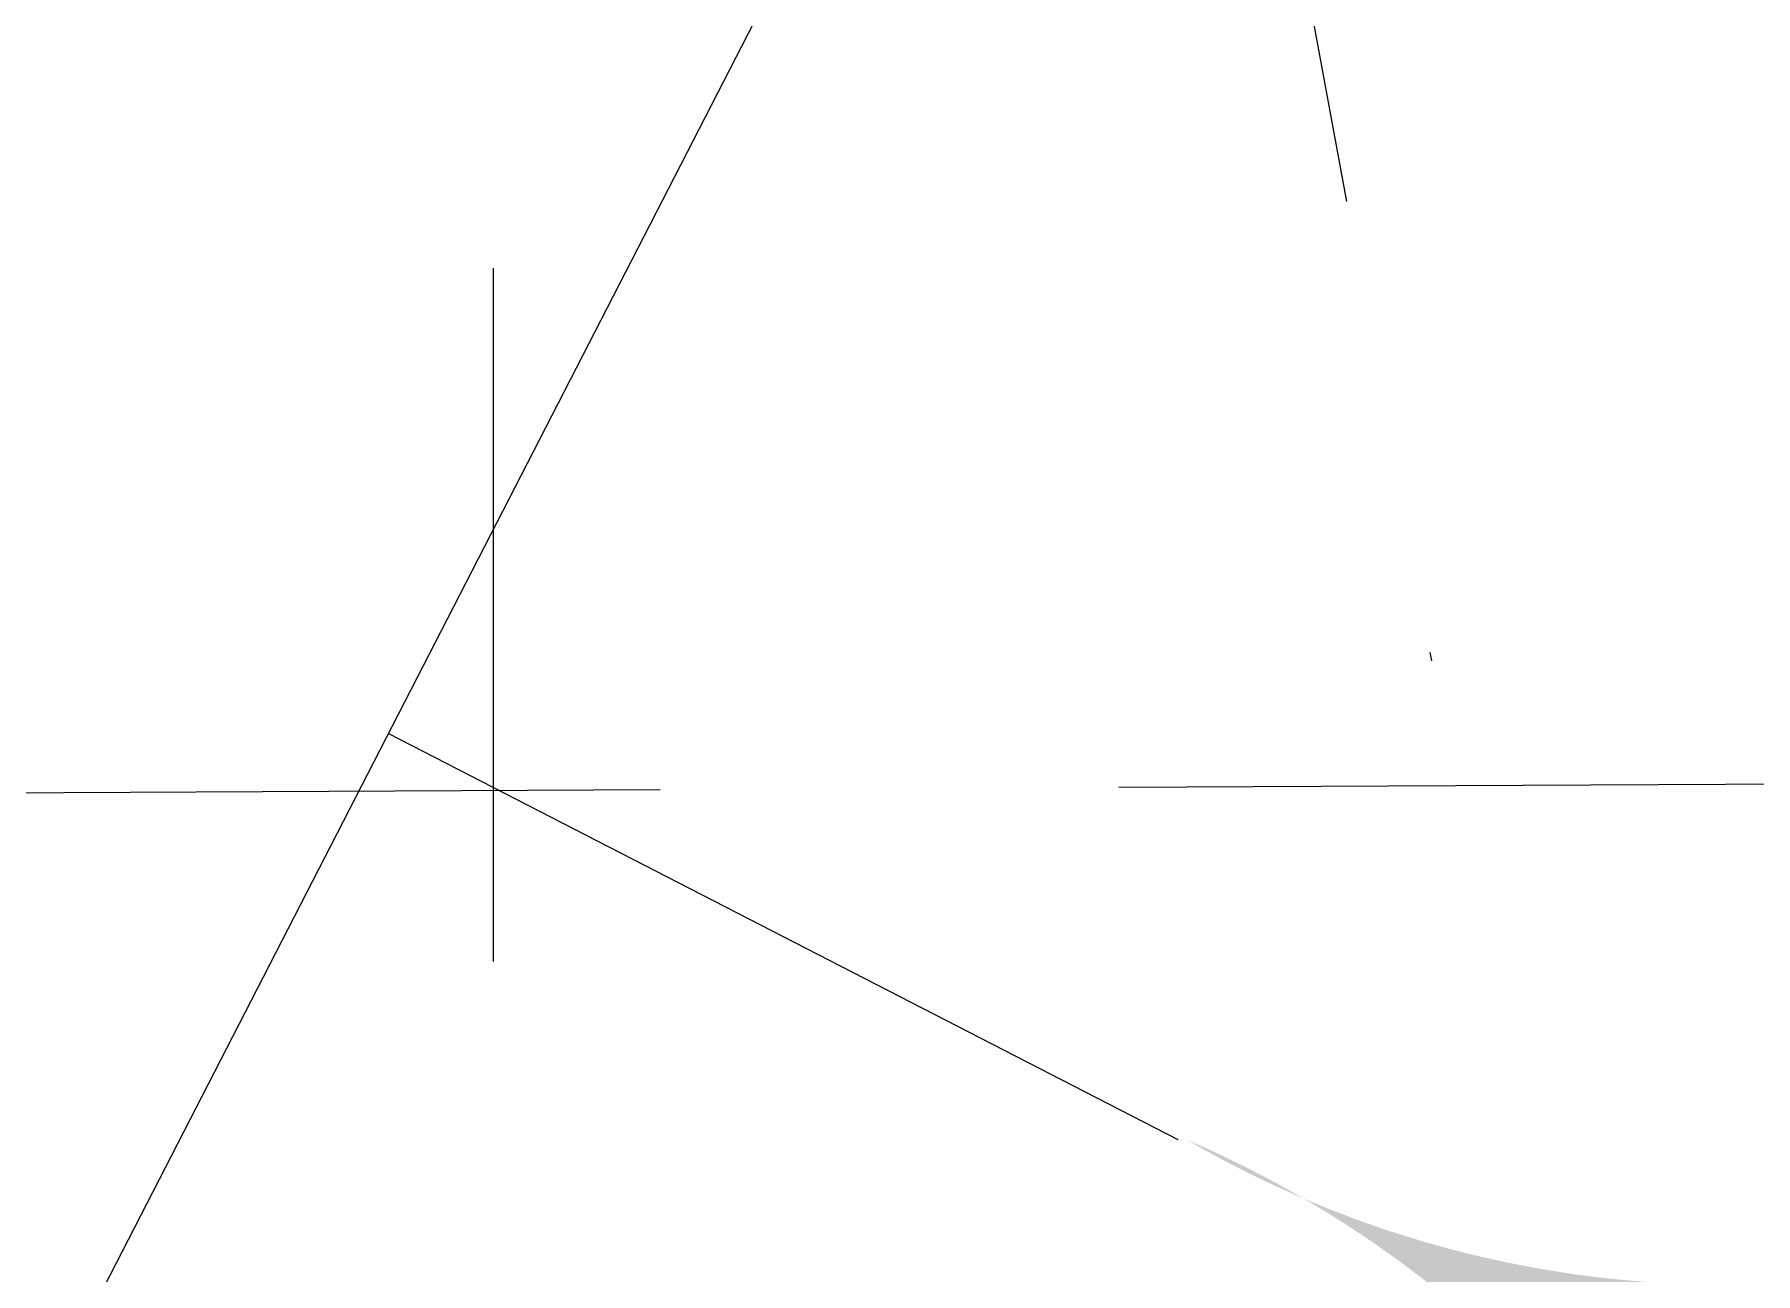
# Model space of a CAD drawing. Header units: feet. Extents: x 47819 to 50150, y 49272 to 50730.
# Drawn here: x 49378.88 to 49399.37, y 50308.27 to 50323.01 of the extents above; entities that cross this region are included whole.
import ezdxf

# ---------------------------------------------------------------- set-up
doc = ezdxf.new("R2010")
doc.units = ezdxf.units.FT
doc.header["$MEASUREMENT"] = 0
for name, pattern in [('DGN Style 2', [13.64237, 8.185422, -5.456948]), ('DGN Style 6', [25.947787, 0.013642, -5.456948, 9.549659, -5.456948, 0.013642, -5.456948]), ('HIDDEN', [0.375, 0.25, -0.125])]:
    doc.linetypes.add(name, pattern=pattern)
doc.layers.add('GRID', color=254, linetype='HIDDEN')
for name, color, linetype, lineweight in [('Level 30', 1, 'Continuous', 0), ('Level 63', 1, 'Continuous', 0), ('Level 8', 1, 'Continuous', 0)]:
    doc.layers.add(name, color=color, linetype=linetype, lineweight=lineweight)

msp = doc.modelspace()

# ---------------------------------------------------------------- hatches: boundary and pattern name
at = {"layer": 'Level 30', "linetype": 'Continuous', "lineweight": 0}
msp.add_hatch(color=5, dxfattribs=at).paths.add_polyline_path([(49398.687, 50291.61, 0.448696), (49392.596, 50309.865, 0.448688), (49410.692, 50315.797), (49408.654, 50311.169)])

# ---------------------------------------------------------------- linework, layer by layer
at = {"layer": 'GRID', "color": 252, "linetype": 'HIDDEN', "lineweight": 0, "ltscale": 33}
msp.add_line((49384.342, 50691.483), (49384.342, 49418.723), dxfattribs=at)
at = {"layer": 'Level 30', "color": 5, "linetype": 'Continuous', "lineweight": 0}
for p, q in [((49363.203, 50276.018), (49394.225, 50336.334)), ((49383.097, 50314.696), (49392.493, 50309.867))]:
    msp.add_line(p, q, dxfattribs=at)
at = {"layer": 'Level 63', "color": 7, "linetype": 'DGN Style 6', "lineweight": 0}
msp.add_line((49395.517, 50315.562), (49385.175, 50371.457), dxfattribs=at)
at = {"layer": 'Level 8', "color": 253, "linetype": 'DGN Style 2', "lineweight": 0}
msp.add_line((49350.863, 50313.852), (49420.929, 50314.202), dxfattribs=at)

doc.saveas('drawing.dxf')
